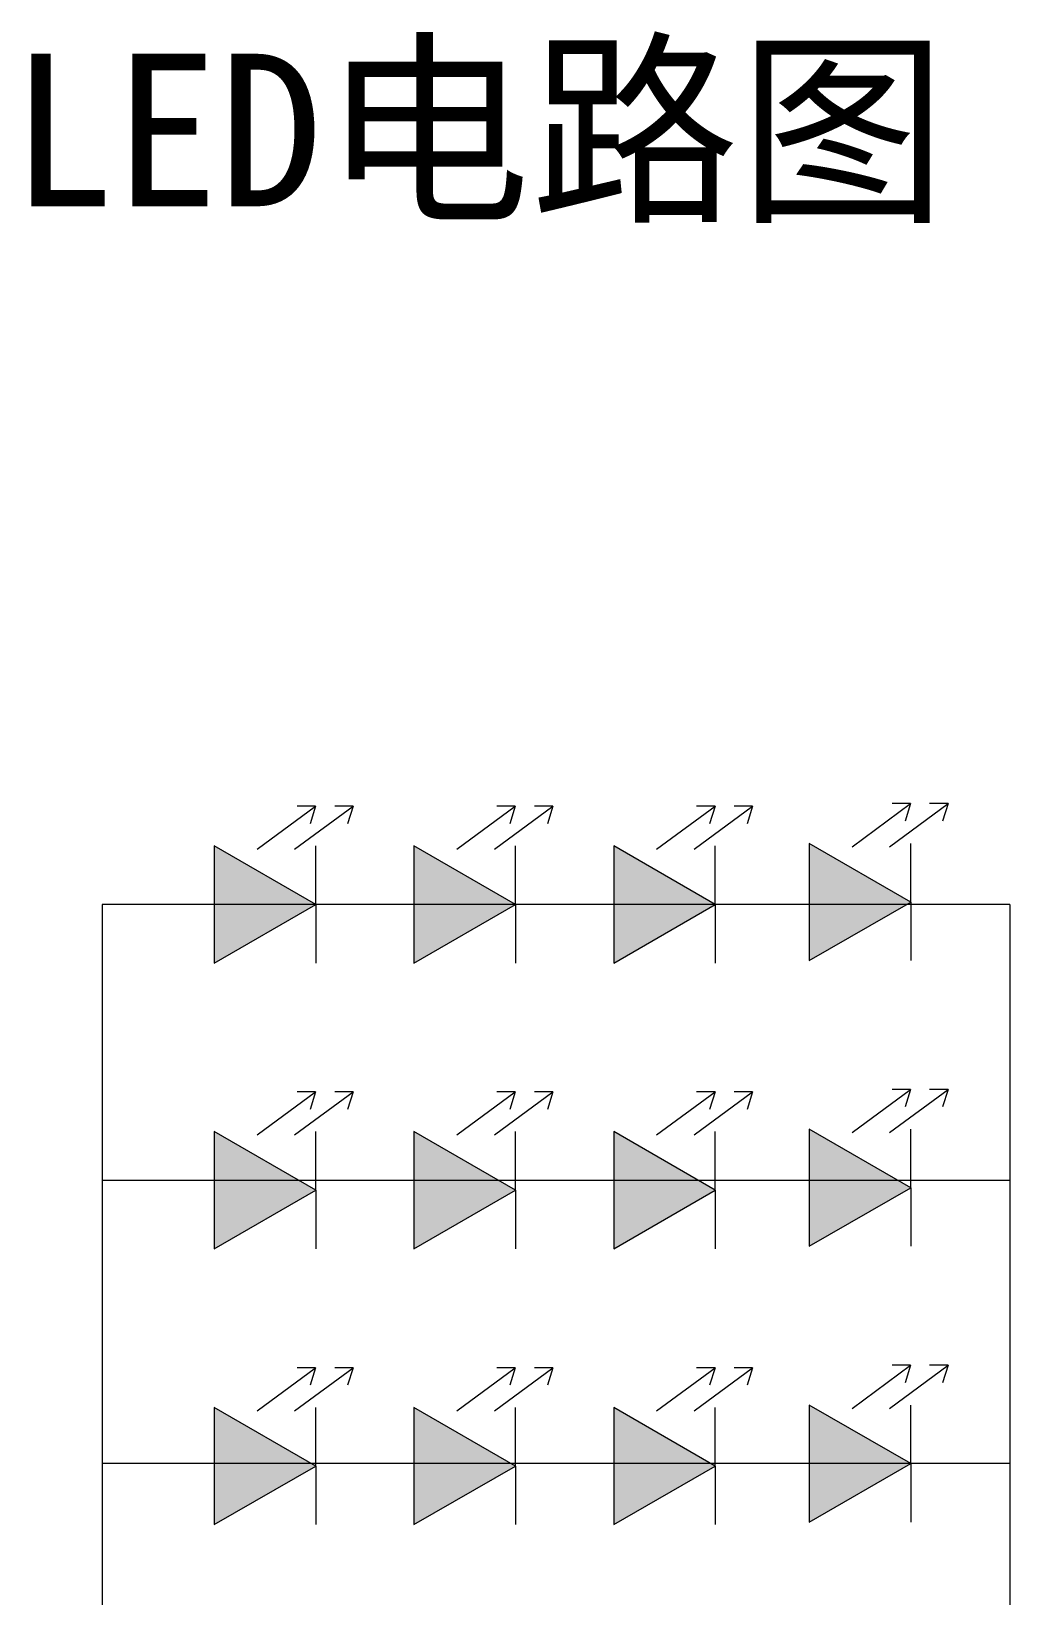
# Model space of a CAD drawing. Header units: millimetres. Extents: x 20850 to 34255, y -4073 to 3090.
# Drawn here: x 22594.3 to 22651.6, y 2299.4 to 2391 of the extents above; entities that cross this region are included whole.
import ezdxf
from ezdxf.enums import TextEntityAlignment as Align

# ---------------------------------------------------------------- set-up
doc = ezdxf.new("R2010")
doc.units = ezdxf.units.MM
doc.header["$LTSCALE"] = 0.2
doc.layers.add('L', color=1, linetype='Continuous', lineweight=5)
doc.styles.add('宋体', font='', dxfattribs={"height": 3})
doc.styles.get('宋体').set_extended_font_data('SimSun')

msp = doc.modelspace()

# ---------------------------------------------------------------- hatches: boundary and pattern name
at = {"layer": 'L', "linetype": 'ByBlock', "lineweight": 13}
for points in [[(22605.0026, 2343.2959), (22605.0026, 2336.4331), (22610.9459, 2339.8645)], [(22605.0026, 2343.2959), (22605.0026, 2336.4331), (22610.9459, 2339.8645)], [(22605.0026, 2343.2959), (22605.0026, 2336.4331), (22610.9459, 2339.8645)], [(22605.0026, 2343.2959), (22605.0026, 2336.4331), (22610.9459, 2339.8645)], [(22605.0026, 2343.2959), (22605.0026, 2336.4331), (22610.9459, 2339.8645)], [(22605.0026, 2343.2959), (22605.0026, 2336.4331), (22610.9459, 2339.8645)], [(22605.0026, 2343.2959), (22605.0026, 2336.4331), (22610.9459, 2339.8645)], [(22616.6999, 2343.2959), (22616.6999, 2336.4331), (22622.6433, 2339.8645)], [(22616.6999, 2343.2959), (22616.6999, 2336.4331), (22622.6433, 2339.8645)], [(22616.6999, 2343.2959), (22616.6999, 2336.4331), (22622.6433, 2339.8645)], [(22616.6999, 2343.2959), (22616.6999, 2336.4331), (22622.6433, 2339.8645)], [(22616.6999, 2343.2959), (22616.6999, 2336.4331), (22622.6433, 2339.8645)], [(22616.6999, 2343.2959), (22616.6999, 2336.4331), (22622.6433, 2339.8645)], [(22616.6999, 2343.2959), (22616.6999, 2336.4331), (22622.6433, 2339.8645)], [(22628.3972, 2343.2959), (22628.3972, 2336.4331), (22634.3406, 2339.8645)], [(22628.3972, 2343.2959), (22628.3972, 2336.4331), (22634.3406, 2339.8645)], [(22628.3972, 2343.2959), (22628.3972, 2336.4331), (22634.3406, 2339.8645)], [(22628.3972, 2343.2959), (22628.3972, 2336.4331), (22634.3406, 2339.8645)], [(22628.3972, 2343.2959), (22628.3972, 2336.4331), (22634.3406, 2339.8645)], [(22628.3972, 2343.2959), (22628.3972, 2336.4331), (22634.3406, 2339.8645)], [(22628.3972, 2343.2959), (22628.3972, 2336.4331), (22634.3406, 2339.8645)], [(22639.8465, 2343.4391), (22639.8465, 2336.5763), (22645.7899, 2340.0077)], [(22639.8465, 2343.4391), (22639.8465, 2336.5763), (22645.7899, 2340.0077)], [(22639.8465, 2343.4391), (22639.8465, 2336.5763), (22645.7899, 2340.0077)], [(22639.8465, 2343.4391), (22639.8465, 2336.5763), (22645.7899, 2340.0077)], [(22639.8465, 2343.4391), (22639.8465, 2336.5763), (22645.7899, 2340.0077)], [(22639.8465, 2343.4391), (22639.8465, 2336.5763), (22645.7899, 2340.0077)], [(22639.8465, 2343.4391), (22639.8465, 2336.5763), (22645.7899, 2340.0077)], [(22605.0026, 2326.5551), (22605.0026, 2319.6923), (22610.9459, 2323.1237)], [(22605.0026, 2326.5551), (22605.0026, 2319.6923), (22610.9459, 2323.1237)], [(22605.0026, 2326.5551), (22605.0026, 2319.6923), (22610.9459, 2323.1237)], [(22605.0026, 2326.5551), (22605.0026, 2319.6923), (22610.9459, 2323.1237)], [(22605.0026, 2326.5551), (22605.0026, 2319.6923), (22610.9459, 2323.1237)], [(22605.0026, 2326.5551), (22605.0026, 2319.6923), (22610.9459, 2323.1237)], [(22605.0026, 2326.5551), (22605.0026, 2319.6923), (22610.9459, 2323.1237)], [(22616.6999, 2326.5551), (22616.6999, 2319.6923), (22622.6433, 2323.1237)], [(22616.6999, 2326.5551), (22616.6999, 2319.6923), (22622.6433, 2323.1237)], [(22616.6999, 2326.5551), (22616.6999, 2319.6923), (22622.6433, 2323.1237)], [(22616.6999, 2326.5551), (22616.6999, 2319.6923), (22622.6433, 2323.1237)], [(22616.6999, 2326.5551), (22616.6999, 2319.6923), (22622.6433, 2323.1237)], [(22616.6999, 2326.5551), (22616.6999, 2319.6923), (22622.6433, 2323.1237)], [(22616.6999, 2326.5551), (22616.6999, 2319.6923), (22622.6433, 2323.1237)], [(22628.3972, 2326.5551), (22628.3972, 2319.6923), (22634.3406, 2323.1237)], [(22628.3972, 2326.5551), (22628.3972, 2319.6923), (22634.3406, 2323.1237)], [(22628.3972, 2326.5551), (22628.3972, 2319.6923), (22634.3406, 2323.1237)], [(22628.3972, 2326.5551), (22628.3972, 2319.6923), (22634.3406, 2323.1237)], [(22628.3972, 2326.5551), (22628.3972, 2319.6923), (22634.3406, 2323.1237)], [(22628.3972, 2326.5551), (22628.3972, 2319.6923), (22634.3406, 2323.1237)], [(22628.3972, 2326.5551), (22628.3972, 2319.6923), (22634.3406, 2323.1237)], [(22639.8465, 2326.6983), (22639.8465, 2319.8355), (22645.7899, 2323.2669)], [(22639.8465, 2326.6983), (22639.8465, 2319.8355), (22645.7899, 2323.2669)], [(22639.8465, 2326.6983), (22639.8465, 2319.8355), (22645.7899, 2323.2669)], [(22639.8465, 2326.6983), (22639.8465, 2319.8355), (22645.7899, 2323.2669)], [(22639.8465, 2326.6983), (22639.8465, 2319.8355), (22645.7899, 2323.2669)], [(22639.8465, 2326.6983), (22639.8465, 2319.8355), (22645.7899, 2323.2669)], [(22639.8465, 2326.6983), (22639.8465, 2319.8355), (22645.7899, 2323.2669)], [(22605.0026, 2310.3915), (22605.0026, 2303.5287), (22610.9459, 2306.9601)], [(22605.0026, 2310.3915), (22605.0026, 2303.5287), (22610.9459, 2306.9601)], [(22605.0026, 2310.3915), (22605.0026, 2303.5287), (22610.9459, 2306.9601)], [(22605.0026, 2310.3915), (22605.0026, 2303.5287), (22610.9459, 2306.9601)], [(22605.0026, 2310.3915), (22605.0026, 2303.5287), (22610.9459, 2306.9601)], [(22605.0026, 2310.3915), (22605.0026, 2303.5287), (22610.9459, 2306.9601)], [(22605.0026, 2310.3915), (22605.0026, 2303.5287), (22610.9459, 2306.9601)], [(22616.6999, 2310.3915), (22616.6999, 2303.5287), (22622.6433, 2306.9601)], [(22616.6999, 2310.3915), (22616.6999, 2303.5287), (22622.6433, 2306.9601)], [(22616.6999, 2310.3915), (22616.6999, 2303.5287), (22622.6433, 2306.9601)], [(22616.6999, 2310.3915), (22616.6999, 2303.5287), (22622.6433, 2306.9601)], [(22616.6999, 2310.3915), (22616.6999, 2303.5287), (22622.6433, 2306.9601)], [(22616.6999, 2310.3915), (22616.6999, 2303.5287), (22622.6433, 2306.9601)], [(22616.6999, 2310.3915), (22616.6999, 2303.5287), (22622.6433, 2306.9601)], [(22628.3972, 2310.3915), (22628.3972, 2303.5287), (22634.3406, 2306.9601)], [(22628.3972, 2310.3915), (22628.3972, 2303.5287), (22634.3406, 2306.9601)], [(22628.3972, 2310.3915), (22628.3972, 2303.5287), (22634.3406, 2306.9601)], [(22628.3972, 2310.3915), (22628.3972, 2303.5287), (22634.3406, 2306.9601)], [(22628.3972, 2310.3915), (22628.3972, 2303.5287), (22634.3406, 2306.9601)], [(22628.3972, 2310.3915), (22628.3972, 2303.5287), (22634.3406, 2306.9601)], [(22628.3972, 2310.3915), (22628.3972, 2303.5287), (22634.3406, 2306.9601)], [(22639.8465, 2310.5347), (22639.8465, 2303.6719), (22645.7899, 2307.1033)], [(22639.8465, 2310.5347), (22639.8465, 2303.6719), (22645.7899, 2307.1033)], [(22639.8465, 2310.5347), (22639.8465, 2303.6719), (22645.7899, 2307.1033)], [(22639.8465, 2310.5347), (22639.8465, 2303.6719), (22645.7899, 2307.1033)], [(22639.8465, 2310.5347), (22639.8465, 2303.6719), (22645.7899, 2307.1033)], [(22639.8465, 2310.5347), (22639.8465, 2303.6719), (22645.7899, 2307.1033)], [(22639.8465, 2310.5347), (22639.8465, 2303.6719), (22645.7899, 2307.1033)]]:
    msp.add_hatch(color=2, dxfattribs=at).paths.add_polyline_path(points)

# ---------------------------------------------------------------- linework, layer by layer
at = {"layer": 'L', "color": 2, "linetype": 'ByBlock', "lineweight": 13}
for p, q in [((22607.5122, 2343.1033), (22610.9383, 2345.6269)), ((22609.7106, 2343.1033), (22613.1367, 2345.6269)), ((22610.9383, 2345.6269), (22609.8583, 2345.6269)), ((22610.9383, 2345.6269), (22610.618, 2344.5955)), ((22613.1367, 2345.6269), (22612.0567, 2345.6269)), ((22613.1367, 2345.6269), (22612.8164, 2344.5955)), ((22619.2095, 2343.1033), (22622.6356, 2345.6269)), ((22621.408, 2343.1033), (22624.8341, 2345.6269)), ((22622.6356, 2345.6269), (22621.5556, 2345.6269)), ((22622.6356, 2345.6269), (22622.3153, 2344.5955)), ((22624.8341, 2345.6269), (22623.754, 2345.6269)), ((22624.8341, 2345.6269), (22624.5138, 2344.5955)), ((22630.9069, 2343.1033), (22634.333, 2345.6269)), ((22633.1053, 2343.1033), (22636.5314, 2345.6269)), ((22634.333, 2345.6269), (22633.2529, 2345.6269)), ((22634.333, 2345.6269), (22634.0127, 2344.5955)), ((22636.5314, 2345.6269), (22635.4513, 2345.6269)), ((22636.5314, 2345.6269), (22636.2111, 2344.5955)), ((22642.3562, 2343.2465), (22645.7823, 2345.7701)), ((22644.5546, 2343.2465), (22647.9807, 2345.7701)), ((22645.7823, 2345.7701), (22644.7022, 2345.7701)), ((22645.7823, 2345.7701), (22645.462, 2344.7387)), ((22647.9807, 2345.7701), (22646.9007, 2345.7701)), ((22647.9807, 2345.7701), (22647.6604, 2344.7387)), ((22610.9459, 2339.8645), (22610.9459, 2343.2959)), ((22610.9459, 2339.8645), (22610.9459, 2343.2959)), ((22610.9459, 2339.8645), (22610.9459, 2343.2959)), ((22610.9459, 2339.8645), (22610.9459, 2343.2959)), ((22610.9459, 2339.8645), (22610.9459, 2343.2959)), ((22610.9459, 2339.8645), (22610.9459, 2343.2959)), ((22610.9459, 2339.8645), (22610.9459, 2343.2959)), ((22622.6433, 2339.8645), (22622.6433, 2343.2959)), ((22622.6433, 2339.8645), (22622.6433, 2343.2959)), ((22622.6433, 2339.8645), (22622.6433, 2343.2959)), ((22622.6433, 2339.8645), (22622.6433, 2343.2959)), ((22622.6433, 2339.8645), (22622.6433, 2343.2959)), ((22622.6433, 2339.8645), (22622.6433, 2343.2959)), ((22622.6433, 2339.8645), (22622.6433, 2343.2959)), ((22634.3406, 2339.8645), (22634.3406, 2343.2959)), ((22634.3406, 2339.8645), (22634.3406, 2343.2959)), ((22634.3406, 2339.8645), (22634.3406, 2343.2959)), ((22634.3406, 2339.8645), (22634.3406, 2343.2959)), ((22634.3406, 2339.8645), (22634.3406, 2343.2959)), ((22634.3406, 2339.8645), (22634.3406, 2343.2959)), ((22634.3406, 2339.8645), (22634.3406, 2343.2959)), ((22645.7899, 2340.0077), (22645.7899, 2343.4391)), ((22645.7899, 2340.0077), (22645.7899, 2343.4391)), ((22645.7899, 2340.0077), (22645.7899, 2343.4391)), ((22645.7899, 2340.0077), (22645.7899, 2343.4391)), ((22645.7899, 2340.0077), (22645.7899, 2343.4391)), ((22645.7899, 2340.0077), (22645.7899, 2343.4391)), ((22645.7899, 2340.0077), (22645.7899, 2343.4391)), ((22598.4397, 2339.8645), (22598.4397, 2241.1467)), ((22651.5886, 2339.8645), (22598.4397, 2339.8645)), ((22610.9459, 2339.8645), (22610.9459, 2336.4331)), ((22610.9459, 2339.8645), (22610.9459, 2336.4331)), ((22610.9459, 2339.8645), (22610.9459, 2336.4331)), ((22610.9459, 2339.8645), (22610.9459, 2336.4331)), ((22610.9459, 2339.8645), (22610.9459, 2336.4331)), ((22610.9459, 2339.8645), (22610.9459, 2336.4331)), ((22610.9459, 2339.8645), (22610.9459, 2336.4331)), ((22622.6433, 2339.8645), (22622.6433, 2336.4331)), ((22622.6433, 2339.8645), (22622.6433, 2336.4331)), ((22622.6433, 2339.8645), (22622.6433, 2336.4331)), ((22622.6433, 2339.8645), (22622.6433, 2336.4331)), ((22622.6433, 2339.8645), (22622.6433, 2336.4331)), ((22622.6433, 2339.8645), (22622.6433, 2336.4331)), ((22622.6433, 2339.8645), (22622.6433, 2336.4331)), ((22634.3406, 2339.8645), (22634.3406, 2336.4331)), ((22634.3406, 2339.8645), (22634.3406, 2336.4331)), ((22634.3406, 2339.8645), (22634.3406, 2336.4331)), ((22634.3406, 2339.8645), (22634.3406, 2336.4331)), ((22634.3406, 2339.8645), (22634.3406, 2336.4331)), ((22634.3406, 2339.8645), (22634.3406, 2336.4331)), ((22634.3406, 2339.8645), (22634.3406, 2336.4331)), ((22645.7899, 2340.0077), (22645.7899, 2336.5763)), ((22645.7899, 2340.0077), (22645.7899, 2336.5763)), ((22645.7899, 2340.0077), (22645.7899, 2336.5763)), ((22645.7899, 2340.0077), (22645.7899, 2336.5763)), ((22645.7899, 2340.0077), (22645.7899, 2336.5763)), ((22645.7899, 2340.0077), (22645.7899, 2336.5763)), ((22645.7899, 2340.0077), (22645.7899, 2336.5763)), ((22651.5886, 2339.8645), (22651.5886, 2241.1467)), ((22607.5122, 2326.3625), (22610.9383, 2328.8861)), ((22609.7106, 2326.3625), (22613.1367, 2328.8861)), ((22610.9383, 2328.8861), (22609.8583, 2328.8861)), ((22610.9383, 2328.8861), (22610.618, 2327.8546)), ((22613.1367, 2328.8861), (22612.0567, 2328.8861)), ((22613.1367, 2328.8861), (22612.8164, 2327.8546)), ((22619.2095, 2326.3625), (22622.6356, 2328.8861)), ((22621.408, 2326.3625), (22624.8341, 2328.8861)), ((22622.6356, 2328.8861), (22621.5556, 2328.8861)), ((22622.6356, 2328.8861), (22622.3153, 2327.8546)), ((22624.8341, 2328.8861), (22623.754, 2328.8861)), ((22624.8341, 2328.8861), (22624.5138, 2327.8546)), ((22630.9069, 2326.3625), (22634.333, 2328.8861)), ((22633.1053, 2326.3625), (22636.5314, 2328.8861)), ((22634.333, 2328.8861), (22633.2529, 2328.8861)), ((22634.333, 2328.8861), (22634.0127, 2327.8546)), ((22636.5314, 2328.8861), (22635.4513, 2328.8861)), ((22636.5314, 2328.8861), (22636.2111, 2327.8546)), ((22642.3562, 2326.5057), (22645.7823, 2329.0293)), ((22644.5546, 2326.5057), (22647.9807, 2329.0293)), ((22645.7823, 2329.0293), (22644.7022, 2329.0293)), ((22645.7823, 2329.0293), (22645.462, 2327.9978)), ((22647.9807, 2329.0293), (22646.9007, 2329.0293)), ((22647.9807, 2329.0293), (22647.6604, 2327.9978)), ((22610.9459, 2323.1237), (22610.9459, 2326.5551)), ((22610.9459, 2323.1237), (22610.9459, 2326.5551)), ((22610.9459, 2323.1237), (22610.9459, 2326.5551)), ((22610.9459, 2323.1237), (22610.9459, 2326.5551)), ((22610.9459, 2323.1237), (22610.9459, 2326.5551)), ((22610.9459, 2323.1237), (22610.9459, 2326.5551)), ((22610.9459, 2323.1237), (22610.9459, 2326.5551)), ((22622.6433, 2323.1237), (22622.6433, 2326.5551)), ((22622.6433, 2323.1237), (22622.6433, 2326.5551)), ((22622.6433, 2323.1237), (22622.6433, 2326.5551)), ((22622.6433, 2323.1237), (22622.6433, 2326.5551)), ((22622.6433, 2323.1237), (22622.6433, 2326.5551)), ((22622.6433, 2323.1237), (22622.6433, 2326.5551)), ((22622.6433, 2323.1237), (22622.6433, 2326.5551)), ((22634.3406, 2323.1237), (22634.3406, 2326.5551)), ((22634.3406, 2323.1237), (22634.3406, 2326.5551)), ((22634.3406, 2323.1237), (22634.3406, 2326.5551)), ((22634.3406, 2323.1237), (22634.3406, 2326.5551)), ((22634.3406, 2323.1237), (22634.3406, 2326.5551)), ((22634.3406, 2323.1237), (22634.3406, 2326.5551)), ((22634.3406, 2323.1237), (22634.3406, 2326.5551)), ((22645.7899, 2323.2669), (22645.7899, 2326.6983)), ((22645.7899, 2323.2669), (22645.7899, 2326.6983)), ((22645.7899, 2323.2669), (22645.7899, 2326.6983)), ((22645.7899, 2323.2669), (22645.7899, 2326.6983)), ((22645.7899, 2323.2669), (22645.7899, 2326.6983)), ((22645.7899, 2323.2669), (22645.7899, 2326.6983)), ((22645.7899, 2323.2669), (22645.7899, 2326.6983)), ((22651.5886, 2323.701), (22598.4397, 2323.701)), ((22610.9459, 2323.1237), (22610.9459, 2319.6923)), ((22610.9459, 2323.1237), (22610.9459, 2319.6923)), ((22610.9459, 2323.1237), (22610.9459, 2319.6923)), ((22610.9459, 2323.1237), (22610.9459, 2319.6923)), ((22610.9459, 2323.1237), (22610.9459, 2319.6923)), ((22610.9459, 2323.1237), (22610.9459, 2319.6923)), ((22610.9459, 2323.1237), (22610.9459, 2319.6923)), ((22622.6433, 2323.1237), (22622.6433, 2319.6923)), ((22622.6433, 2323.1237), (22622.6433, 2319.6923)), ((22622.6433, 2323.1237), (22622.6433, 2319.6923)), ((22622.6433, 2323.1237), (22622.6433, 2319.6923)), ((22622.6433, 2323.1237), (22622.6433, 2319.6923)), ((22622.6433, 2323.1237), (22622.6433, 2319.6923)), ((22622.6433, 2323.1237), (22622.6433, 2319.6923)), ((22634.3406, 2323.1237), (22634.3406, 2319.6923)), ((22634.3406, 2323.1237), (22634.3406, 2319.6923)), ((22634.3406, 2323.1237), (22634.3406, 2319.6923)), ((22634.3406, 2323.1237), (22634.3406, 2319.6923)), ((22634.3406, 2323.1237), (22634.3406, 2319.6923)), ((22634.3406, 2323.1237), (22634.3406, 2319.6923)), ((22634.3406, 2323.1237), (22634.3406, 2319.6923)), ((22645.7899, 2323.2669), (22645.7899, 2319.8355)), ((22645.7899, 2323.2669), (22645.7899, 2319.8355)), ((22645.7899, 2323.2669), (22645.7899, 2319.8355)), ((22645.7899, 2323.2669), (22645.7899, 2319.8355)), ((22645.7899, 2323.2669), (22645.7899, 2319.8355)), ((22645.7899, 2323.2669), (22645.7899, 2319.8355)), ((22645.7899, 2323.2669), (22645.7899, 2319.8355)), ((22607.5122, 2310.1989), (22610.9383, 2312.7225)), ((22609.7106, 2310.1989), (22613.1367, 2312.7225)), ((22610.9383, 2312.7225), (22609.8583, 2312.7225)), ((22610.9383, 2312.7225), (22610.618, 2311.6911)), ((22613.1367, 2312.7225), (22612.0567, 2312.7225)), ((22613.1367, 2312.7225), (22612.8164, 2311.6911)), ((22619.2095, 2310.1989), (22622.6356, 2312.7225)), ((22621.408, 2310.1989), (22624.8341, 2312.7225)), ((22622.6356, 2312.7225), (22621.5556, 2312.7225)), ((22622.6356, 2312.7225), (22622.3153, 2311.6911)), ((22624.8341, 2312.7225), (22623.754, 2312.7225)), ((22624.8341, 2312.7225), (22624.5138, 2311.6911)), ((22630.9069, 2310.1989), (22634.333, 2312.7225)), ((22633.1053, 2310.1989), (22636.5314, 2312.7225)), ((22634.333, 2312.7225), (22633.2529, 2312.7225)), ((22634.333, 2312.7225), (22634.0127, 2311.6911)), ((22636.5314, 2312.7225), (22635.4513, 2312.7225)), ((22636.5314, 2312.7225), (22636.2111, 2311.6911)), ((22642.3562, 2310.3421), (22645.7823, 2312.8657)), ((22644.5546, 2310.3421), (22647.9807, 2312.8657)), ((22645.7823, 2312.8657), (22644.7022, 2312.8657)), ((22645.7823, 2312.8657), (22645.462, 2311.8342)), ((22647.9807, 2312.8657), (22646.9007, 2312.8657)), ((22647.9807, 2312.8657), (22647.6604, 2311.8342)), ((22610.9459, 2306.9601), (22610.9459, 2310.3915)), ((22610.9459, 2306.9601), (22610.9459, 2310.3915)), ((22610.9459, 2306.9601), (22610.9459, 2310.3915)), ((22610.9459, 2306.9601), (22610.9459, 2310.3915)), ((22610.9459, 2306.9601), (22610.9459, 2310.3915)), ((22610.9459, 2306.9601), (22610.9459, 2310.3915)), ((22610.9459, 2306.9601), (22610.9459, 2310.3915)), ((22622.6433, 2306.9601), (22622.6433, 2310.3915)), ((22622.6433, 2306.9601), (22622.6433, 2310.3915)), ((22622.6433, 2306.9601), (22622.6433, 2310.3915)), ((22622.6433, 2306.9601), (22622.6433, 2310.3915)), ((22622.6433, 2306.9601), (22622.6433, 2310.3915)), ((22622.6433, 2306.9601), (22622.6433, 2310.3915)), ((22622.6433, 2306.9601), (22622.6433, 2310.3915)), ((22634.3406, 2306.9601), (22634.3406, 2310.3915)), ((22634.3406, 2306.9601), (22634.3406, 2310.3915)), ((22634.3406, 2306.9601), (22634.3406, 2310.3915)), ((22634.3406, 2306.9601), (22634.3406, 2310.3915)), ((22634.3406, 2306.9601), (22634.3406, 2310.3915)), ((22634.3406, 2306.9601), (22634.3406, 2310.3915)), ((22634.3406, 2306.9601), (22634.3406, 2310.3915)), ((22645.7899, 2307.1033), (22645.7899, 2310.5347)), ((22645.7899, 2307.1033), (22645.7899, 2310.5347)), ((22645.7899, 2307.1033), (22645.7899, 2310.5347)), ((22645.7899, 2307.1033), (22645.7899, 2310.5347)), ((22645.7899, 2307.1033), (22645.7899, 2310.5347)), ((22645.7899, 2307.1033), (22645.7899, 2310.5347)), ((22645.7899, 2307.1033), (22645.7899, 2310.5347)), ((22651.5886, 2307.1033), (22598.4397, 2307.1033)), ((22645.7899, 2307.1033), (22645.7899, 2303.6719)), ((22645.7899, 2307.1033), (22645.7899, 2303.6719)), ((22645.7899, 2307.1033), (22645.7899, 2303.6719)), ((22645.7899, 2307.1033), (22645.7899, 2303.6719)), ((22645.7899, 2307.1033), (22645.7899, 2303.6719)), ((22645.7899, 2307.1033), (22645.7899, 2303.6719)), ((22645.7899, 2307.1033), (22645.7899, 2303.6719)), ((22610.9459, 2306.9601), (22610.9459, 2303.5287)), ((22610.9459, 2306.9601), (22610.9459, 2303.5287)), ((22610.9459, 2306.9601), (22610.9459, 2303.5287)), ((22610.9459, 2306.9601), (22610.9459, 2303.5287)), ((22610.9459, 2306.9601), (22610.9459, 2303.5287)), ((22610.9459, 2306.9601), (22610.9459, 2303.5287)), ((22610.9459, 2306.9601), (22610.9459, 2303.5287)), ((22622.6433, 2306.9601), (22622.6433, 2303.5287)), ((22622.6433, 2306.9601), (22622.6433, 2303.5287)), ((22622.6433, 2306.9601), (22622.6433, 2303.5287)), ((22622.6433, 2306.9601), (22622.6433, 2303.5287)), ((22622.6433, 2306.9601), (22622.6433, 2303.5287)), ((22622.6433, 2306.9601), (22622.6433, 2303.5287)), ((22622.6433, 2306.9601), (22622.6433, 2303.5287)), ((22634.3406, 2306.9601), (22634.3406, 2303.5287)), ((22634.3406, 2306.9601), (22634.3406, 2303.5287)), ((22634.3406, 2306.9601), (22634.3406, 2303.5287)), ((22634.3406, 2306.9601), (22634.3406, 2303.5287)), ((22634.3406, 2306.9601), (22634.3406, 2303.5287)), ((22634.3406, 2306.9601), (22634.3406, 2303.5287)), ((22634.3406, 2306.9601), (22634.3406, 2303.5287))]:
    msp.add_line(p, q, dxfattribs=at)
for points in [[(22605.0026, 2336.4331), (22610.9459, 2339.8645), (22605.0026, 2343.2959)], [(22605.0026, 2336.4331), (22610.9459, 2339.8645), (22605.0026, 2343.2959)], [(22605.0026, 2336.4331), (22610.9459, 2339.8645), (22605.0026, 2343.2959)], [(22605.0026, 2336.4331), (22610.9459, 2339.8645), (22605.0026, 2343.2959)], [(22605.0026, 2336.4331), (22610.9459, 2339.8645), (22605.0026, 2343.2959)], [(22605.0026, 2336.4331), (22610.9459, 2339.8645), (22605.0026, 2343.2959)], [(22605.0026, 2336.4331), (22610.9459, 2339.8645), (22605.0026, 2343.2959)], [(22616.6999, 2336.4331), (22622.6433, 2339.8645), (22616.6999, 2343.2959)], [(22616.6999, 2336.4331), (22622.6433, 2339.8645), (22616.6999, 2343.2959)], [(22616.6999, 2336.4331), (22622.6433, 2339.8645), (22616.6999, 2343.2959)], [(22616.6999, 2336.4331), (22622.6433, 2339.8645), (22616.6999, 2343.2959)], [(22616.6999, 2336.4331), (22622.6433, 2339.8645), (22616.6999, 2343.2959)], [(22616.6999, 2336.4331), (22622.6433, 2339.8645), (22616.6999, 2343.2959)], [(22616.6999, 2336.4331), (22622.6433, 2339.8645), (22616.6999, 2343.2959)], [(22628.3972, 2336.4331), (22634.3406, 2339.8645), (22628.3972, 2343.2959)], [(22628.3972, 2336.4331), (22634.3406, 2339.8645), (22628.3972, 2343.2959)], [(22628.3972, 2336.4331), (22634.3406, 2339.8645), (22628.3972, 2343.2959)], [(22628.3972, 2336.4331), (22634.3406, 2339.8645), (22628.3972, 2343.2959)], [(22628.3972, 2336.4331), (22634.3406, 2339.8645), (22628.3972, 2343.2959)], [(22628.3972, 2336.4331), (22634.3406, 2339.8645), (22628.3972, 2343.2959)], [(22628.3972, 2336.4331), (22634.3406, 2339.8645), (22628.3972, 2343.2959)], [(22639.8465, 2336.5763), (22645.7899, 2340.0077), (22639.8465, 2343.4391)], [(22639.8465, 2336.5763), (22645.7899, 2340.0077), (22639.8465, 2343.4391)], [(22639.8465, 2336.5763), (22645.7899, 2340.0077), (22639.8465, 2343.4391)], [(22639.8465, 2336.5763), (22645.7899, 2340.0077), (22639.8465, 2343.4391)], [(22639.8465, 2336.5763), (22645.7899, 2340.0077), (22639.8465, 2343.4391)], [(22639.8465, 2336.5763), (22645.7899, 2340.0077), (22639.8465, 2343.4391)], [(22639.8465, 2336.5763), (22645.7899, 2340.0077), (22639.8465, 2343.4391)], [(22605.0026, 2319.6923), (22610.9459, 2323.1237), (22605.0026, 2326.5551)], [(22605.0026, 2319.6923), (22610.9459, 2323.1237), (22605.0026, 2326.5551)], [(22605.0026, 2319.6923), (22610.9459, 2323.1237), (22605.0026, 2326.5551)], [(22605.0026, 2319.6923), (22610.9459, 2323.1237), (22605.0026, 2326.5551)], [(22605.0026, 2319.6923), (22610.9459, 2323.1237), (22605.0026, 2326.5551)], [(22605.0026, 2319.6923), (22610.9459, 2323.1237), (22605.0026, 2326.5551)], [(22605.0026, 2319.6923), (22610.9459, 2323.1237), (22605.0026, 2326.5551)], [(22616.6999, 2319.6923), (22622.6433, 2323.1237), (22616.6999, 2326.5551)], [(22616.6999, 2319.6923), (22622.6433, 2323.1237), (22616.6999, 2326.5551)], [(22616.6999, 2319.6923), (22622.6433, 2323.1237), (22616.6999, 2326.5551)], [(22616.6999, 2319.6923), (22622.6433, 2323.1237), (22616.6999, 2326.5551)], [(22616.6999, 2319.6923), (22622.6433, 2323.1237), (22616.6999, 2326.5551)], [(22616.6999, 2319.6923), (22622.6433, 2323.1237), (22616.6999, 2326.5551)], [(22616.6999, 2319.6923), (22622.6433, 2323.1237), (22616.6999, 2326.5551)], [(22628.3972, 2319.6923), (22634.3406, 2323.1237), (22628.3972, 2326.5551)], [(22628.3972, 2319.6923), (22634.3406, 2323.1237), (22628.3972, 2326.5551)], [(22628.3972, 2319.6923), (22634.3406, 2323.1237), (22628.3972, 2326.5551)], [(22628.3972, 2319.6923), (22634.3406, 2323.1237), (22628.3972, 2326.5551)], [(22628.3972, 2319.6923), (22634.3406, 2323.1237), (22628.3972, 2326.5551)], [(22628.3972, 2319.6923), (22634.3406, 2323.1237), (22628.3972, 2326.5551)], [(22628.3972, 2319.6923), (22634.3406, 2323.1237), (22628.3972, 2326.5551)], [(22639.8465, 2319.8355), (22645.7899, 2323.2669), (22639.8465, 2326.6983)], [(22639.8465, 2319.8355), (22645.7899, 2323.2669), (22639.8465, 2326.6983)], [(22639.8465, 2319.8355), (22645.7899, 2323.2669), (22639.8465, 2326.6983)], [(22639.8465, 2319.8355), (22645.7899, 2323.2669), (22639.8465, 2326.6983)], [(22639.8465, 2319.8355), (22645.7899, 2323.2669), (22639.8465, 2326.6983)], [(22639.8465, 2319.8355), (22645.7899, 2323.2669), (22639.8465, 2326.6983)], [(22639.8465, 2319.8355), (22645.7899, 2323.2669), (22639.8465, 2326.6983)], [(22605.0026, 2303.5287), (22610.9459, 2306.9601), (22605.0026, 2310.3915)], [(22605.0026, 2303.5287), (22610.9459, 2306.9601), (22605.0026, 2310.3915)], [(22605.0026, 2303.5287), (22610.9459, 2306.9601), (22605.0026, 2310.3915)], [(22605.0026, 2303.5287), (22610.9459, 2306.9601), (22605.0026, 2310.3915)], [(22605.0026, 2303.5287), (22610.9459, 2306.9601), (22605.0026, 2310.3915)], [(22605.0026, 2303.5287), (22610.9459, 2306.9601), (22605.0026, 2310.3915)], [(22605.0026, 2303.5287), (22610.9459, 2306.9601), (22605.0026, 2310.3915)], [(22616.6999, 2303.5287), (22622.6433, 2306.9601), (22616.6999, 2310.3915)], [(22616.6999, 2303.5287), (22622.6433, 2306.9601), (22616.6999, 2310.3915)], [(22616.6999, 2303.5287), (22622.6433, 2306.9601), (22616.6999, 2310.3915)], [(22616.6999, 2303.5287), (22622.6433, 2306.9601), (22616.6999, 2310.3915)], [(22616.6999, 2303.5287), (22622.6433, 2306.9601), (22616.6999, 2310.3915)], [(22616.6999, 2303.5287), (22622.6433, 2306.9601), (22616.6999, 2310.3915)], [(22616.6999, 2303.5287), (22622.6433, 2306.9601), (22616.6999, 2310.3915)], [(22628.3972, 2303.5287), (22634.3406, 2306.9601), (22628.3972, 2310.3915)], [(22628.3972, 2303.5287), (22634.3406, 2306.9601), (22628.3972, 2310.3915)], [(22628.3972, 2303.5287), (22634.3406, 2306.9601), (22628.3972, 2310.3915)], [(22628.3972, 2303.5287), (22634.3406, 2306.9601), (22628.3972, 2310.3915)], [(22628.3972, 2303.5287), (22634.3406, 2306.9601), (22628.3972, 2310.3915)], [(22628.3972, 2303.5287), (22634.3406, 2306.9601), (22628.3972, 2310.3915)], [(22628.3972, 2303.5287), (22634.3406, 2306.9601), (22628.3972, 2310.3915)], [(22639.8465, 2303.6719), (22645.7899, 2307.1033), (22639.8465, 2310.5347)], [(22639.8465, 2303.6719), (22645.7899, 2307.1033), (22639.8465, 2310.5347)], [(22639.8465, 2303.6719), (22645.7899, 2307.1033), (22639.8465, 2310.5347)], [(22639.8465, 2303.6719), (22645.7899, 2307.1033), (22639.8465, 2310.5347)], [(22639.8465, 2303.6719), (22645.7899, 2307.1033), (22639.8465, 2310.5347)], [(22639.8465, 2303.6719), (22645.7899, 2307.1033), (22639.8465, 2310.5347)], [(22639.8465, 2303.6719), (22645.7899, 2307.1033), (22639.8465, 2310.5347)]]:
    msp.add_lwpolyline(points, close=True, dxfattribs=at)

# ---------------------------------------------------------------- texts
at = {"color": 7, "style": '宋体'}
msp.add_text('LED电路图', height=8.94051, dxfattribs=at).set_placement((22620.5016, 2380.767), align=Align.CENTER)

doc.saveas('drawing.dxf')
